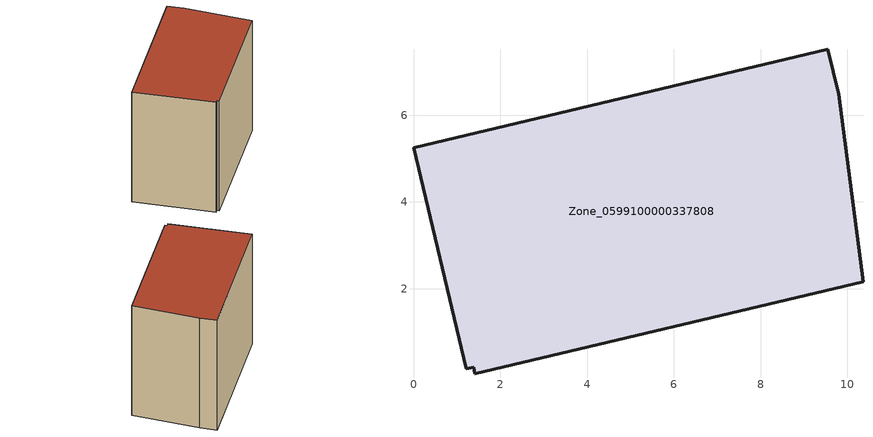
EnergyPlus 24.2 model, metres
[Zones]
Zone_0599100000337808
 floor ground (C_G): 1.21,0.15 0,5.25 9.55,7.52 9.8,6.48 10.36,2.17 1.42,0.04 1.38,0.19 z0
 wall outside (C_F): 9.8,6.48 9.55,7.52 0,5.25 1.21,0.15 1.38,0.19 1.42,0.04 10.36,2.17 9.8,6.48 z0:7.92
 roof outside (C_R): 0,5.25 1.21,0.15 1.38,0.19 1.42,0.04 10.36,2.17 9.8,6.48 9.55,7.52 z7.92
[BUILDING]
Pand.0599100000337808: North Axis=0; Terrain=City; Loads Convergence Tolerance Value=0.04; Temperature Convergence Tolerance Value=0.4; Solar Distribution=FullExterior; Maximum Number of Warmup Days=25; Minimum Number of Warmup Days=1
[Site:Location]
Rotterdam.The.Hague.AP_ZH_NLD Design_Conditions: Latitude=51.96; Longitude=4.45; Time Zone=1; Elevation=-4.5
[SITE:GROUNDTEMPERATURE:BUILDINGSURFACE]
18, 18, 18, 18, 18, 18, 18, 18, 18, 18, 18, 18
[MATERIAL] Thermal Absorptance=0.9; Solar Absorptance=0.7; Visible Absorptance=0.7
Name | Roughness | Thickness | Conductivity | Density | Specific Heat
G.TI.1975-1991 | MediumSmooth | 0.15 | 0.288461 | 540 | 1210
F.TI.1975-1991 | Rough | 0.3 | 0.230769 | 1920 | 840
R.TI.1975-1991 | MediumRough | 0.2 | 0.153846 | 1500 | 1000
[CONSTRUCTION]
C_G: G.TI.1975-1991
C_F: F.TI.1975-1991
C_R: R.TI.1975-1991
[ZONE]
Zone_0599100000337808: Type=1; Multiplier=1; Ceiling Height=Autocalculate; Volume=Autocalculate; Floor Area=autocalculate; Part of Total Floor Area=Yes
[ZONEINFILTRATION:DESIGNFLOWRATE]
Infil_Zone_0599100000337808: Zone or ZoneList or Space or SpaceList=Zone_0599100000337808; Schedule=AlwaysOn; Design Flow Rate Calculation Method=Flow/Area; Flow Rate per Floor Area=0.003; Constant Term Coefficient=1; Temperature Term Coefficient=0; Velocity Term Coefficient=0; Velocity Squared Term Coefficient=0
[HVACTEMPLATE:ZONE:IDEALLOADSAIRSYSTEM]
Zone_0599100000337808: Maximum Heating Supply Air Temperature=50; Minimum Cooling Supply Air Temperature=13; Maximum Heating Supply Air Humidity Ratio=0.0156; Minimum Cooling Supply Air Humidity Ratio=0.0077; Heating Limit=NoLimit; Cooling Limit=NoLimit; Dehumidification Control Type=ConstantSensibleHeatRatio; Cooling Sensible Heat Ratio=0.7; Dehumidification Setpoint=60; Humidification Control Type=None; Humidification Setpoint=30; Outdoor Air Method=None; Outdoor Air Flow Rate per Person=0.00944; Outdoor Air Flow Rate per Zone Floor Area=0; Outdoor Air Flow Rate per Zone=0; Demand Controlled Ventilation Type=None; Outdoor Air Economizer Type=NoEconomizer; Heat Recovery Type=None; Sensible Heat Recovery Effectiveness=0.7; Latent Heat Recovery Effectiveness=0.65
[ZONECONTROL:THERMOSTAT]
ThermostatControl_Zone_0599100000337808: Zone or ZoneList=Zone_0599100000337808; Control Type Schedule=DualSetpointControlType; Control 1=Thermostat_Zone_0599100000337808; Temperature Difference Between Cutout And Setpoint=0
[THERMOSTATSETPOINT:DUALSETPOINT]
Thermostat_Zone_0599100000337808: Heating Setpoint Temperature Schedule=HeatingSetpoint_Zone_0599100000337808; Cooling Setpoint Temperature Schedule=CoolingSetpoint_Zone_0599100000337808
[SCHEDULE:COMPACT]
HeatingSetpoint_Zone_0599100000337808: Through: 12/31, For: AllDays, Until: 24:00, 21
CoolingSetpoint_Zone_0599100000337808: Through: 12/31, For: AllDays, Until: 24:00, 24
DualSetpointControlType: Through: 12/31, For: AllDays, Until: 24:00, 4
AlwaysOn: Through: 12/31, For: AllDays, Until: 24:00, 1
